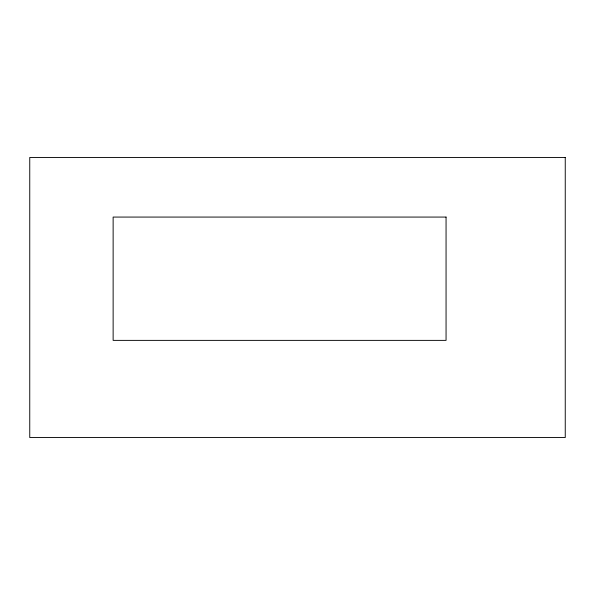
<?xml version="1.0" encoding="UTF-8"?>
<svg xmlns="http://www.w3.org/2000/svg" width="595" height="595" viewBox="0 0 595 595"><rect width="100%" height="100%" fill="white"/><g stroke="black" fill="none" stroke-linecap="round" stroke-linejoin="round"><path stroke-width="0.89" d="M565.25 157.459L29.75 157.459L29.75 437.541L565.25 437.541L565.25 157.459M446.057 217.071L113.132 217.071L113.132 340.377L446.057 340.377L446.057 217.071"/></g></svg>
